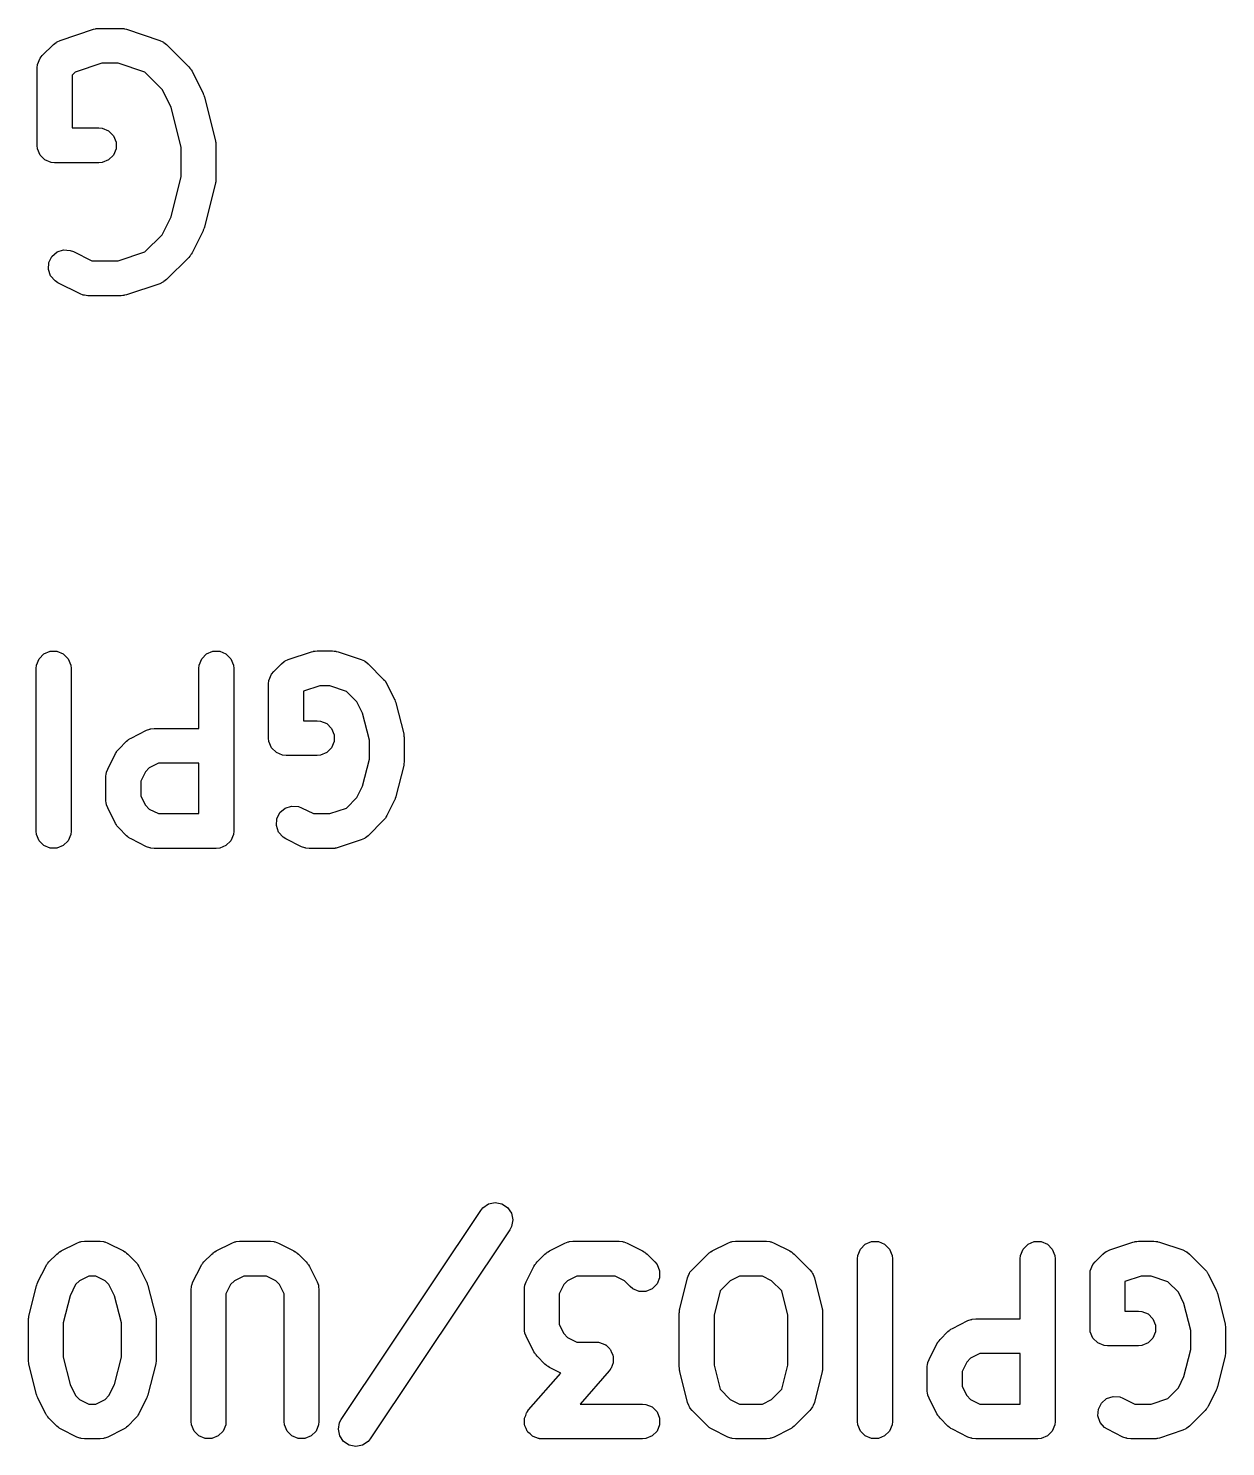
# Model space of a CAD drawing. Header units: inches. Extents: x 1.56 to 3.89, y -5.01 to -1.23.
# Drawn here: x 1.9919 to 2.1946, y -2.7682 to -2.528 of the extents above; entities that cross this region are included whole.
import ezdxf

# ---------------------------------------------------------------- set-up
doc = ezdxf.new("R2010")
doc.units = ezdxf.units.IN
doc.header["$MEASUREMENT"] = 0
doc.layers.add('F.Silkscreen', color=41, linetype='CONTINUOUS', true_color=0xf2eda1)

msp = doc.modelspace()

# ---------------------------------------------------------------- linework, layer by layer
at = {"layer": 'F.Silkscreen', "linetype": 'CONTINUOUS'}
for p, q in [((1.99727, -2.52999), (2.0029, -2.52811)), ((2.0029, -2.52811), (2.00318, -2.52805)), ((2.00318, -2.52805), (2.00325, -2.52802)), ((2.00325, -2.52802), (2.00336, -2.52801)), ((2.00336, -2.52801), (2.00346, -2.52798)), ((2.00346, -2.52798), (2.00354, -2.52799)), ((2.00354, -2.52799), (2.00383, -2.52796)), ((2.00383, -2.52796), (2.00758, -2.52796)), ((2.00758, -2.52796), (2.00787, -2.52799)), ((2.00787, -2.52799), (2.00795, -2.52798)), ((2.00795, -2.52798), (2.00805, -2.52801)), ((2.00805, -2.52801), (2.00815, -2.52802)), ((2.00815, -2.52802), (2.00823, -2.52805)), ((2.00823, -2.52805), (2.00851, -2.52811)), ((2.00851, -2.52811), (2.01414, -2.52999)), ((1.99424, -2.53257), (1.99612, -2.5307)), ((1.99612, -2.5307), (1.99656, -2.53033)), ((1.99656, -2.53033), (1.99666, -2.53029)), ((1.99666, -2.53029), (1.99674, -2.53022)), ((1.99674, -2.53022), (1.99727, -2.52999)), ((2.01414, -2.52999), (2.01467, -2.53022)), ((2.01467, -2.53022), (2.01475, -2.53029)), ((2.01475, -2.53029), (2.01484, -2.53033)), ((2.01484, -2.53033), (2.01529, -2.5307)), ((2.01529, -2.5307), (2.01904, -2.53445)), ((1.99338, -2.53466), (1.99343, -2.53409)), ((1.99343, -2.53409), (1.99387, -2.53302)), ((1.99387, -2.53302), (1.99424, -2.53257)), ((2.00431, -2.53387), (1.9998, -2.53537)), ((2.0071, -2.53387), (2.00431, -2.53387)), ((2.01161, -2.53537), (2.0071, -2.53387)), ((2.01904, -2.53445), (2.01923, -2.53468)), ((1.99338, -2.54779), (1.99338, -2.53466)), ((1.9998, -2.53537), (1.99928, -2.53589)), ((1.99928, -2.53589), (1.99928, -2.54483)), ((2.01453, -2.53829), (2.01161, -2.53537)), ((2.01923, -2.53468), (2.01928, -2.53473)), ((2.01928, -2.53473), (2.01934, -2.53482)), ((2.01934, -2.53482), (2.01941, -2.5349)), ((2.01941, -2.5349), (2.01944, -2.53497)), ((2.01944, -2.53497), (2.01959, -2.53522)), ((2.01959, -2.53522), (2.02147, -2.53897)), ((2.01604, -2.54132), (2.01453, -2.53829)), ((2.02147, -2.53897), (2.02148, -2.53901)), ((2.02148, -2.53901), (2.0215, -2.53903)), ((2.0215, -2.53903), (2.02158, -2.53927)), ((2.02158, -2.53927), (2.02167, -2.53951)), ((2.01775, -2.54815), (2.01604, -2.54132)), ((2.02167, -2.53951), (2.02168, -2.53953)), ((2.02168, -2.53953), (2.02169, -2.53957)), ((2.02169, -2.53957), (2.02357, -2.54707)), ((1.99928, -2.54483), (2.00383, -2.54483)), ((2.00383, -2.54483), (2.0044, -2.54489)), ((2.0044, -2.54489), (2.00547, -2.54533)), ((2.00547, -2.54533), (2.00628, -2.54615)), ((2.00628, -2.54615), (2.00672, -2.54721)), ((1.99343, -2.54836), (1.99338, -2.54779)), ((1.99387, -2.54943), (1.99343, -2.54836)), ((2.00672, -2.54836), (2.00628, -2.54943)), ((2.00672, -2.54721), (2.00672, -2.54836)), ((2.01775, -2.55305), (2.01775, -2.54815)), ((2.02357, -2.54707), (2.02358, -2.54717)), ((2.02358, -2.54717), (2.0236, -2.54721)), ((2.0236, -2.54721), (2.02362, -2.54743)), ((2.02362, -2.54743), (2.02365, -2.54764)), ((2.02365, -2.54764), (2.02364, -2.54768)), ((2.02364, -2.54768), (2.02365, -2.54779)), ((2.02365, -2.54779), (2.02365, -2.55341)), ((1.99469, -2.55024), (1.99387, -2.54943)), ((1.99575, -2.55068), (1.99469, -2.55024)), ((1.99633, -2.55074), (1.99575, -2.55068)), ((2.00383, -2.55074), (1.99633, -2.55074)), ((2.0044, -2.55068), (2.00383, -2.55074)), ((2.00547, -2.55024), (2.0044, -2.55068)), ((2.00628, -2.54943), (2.00547, -2.55024)), ((2.01604, -2.55988), (2.01775, -2.55305)), ((2.02365, -2.55355), (2.02362, -2.55377)), ((2.02365, -2.55341), (2.02364, -2.55351)), ((2.02364, -2.55351), (2.02365, -2.55355)), ((2.02357, -2.55413), (2.02169, -2.56162)), ((2.02358, -2.55403), (2.02357, -2.55413)), ((2.0236, -2.55399), (2.02358, -2.55403)), ((2.02362, -2.55377), (2.0236, -2.55399)), ((2.01453, -2.56291), (2.01604, -2.55988)), ((2.01161, -2.56583), (2.01453, -2.56291)), ((2.02147, -2.56223), (2.01959, -2.56598)), ((2.02148, -2.56219), (2.02147, -2.56223)), ((2.0215, -2.56217), (2.02148, -2.56219)), ((2.02158, -2.56193), (2.0215, -2.56217)), ((2.02167, -2.56169), (2.02158, -2.56193)), ((2.02168, -2.56167), (2.02167, -2.56169)), ((2.02169, -2.56162), (2.02168, -2.56167)), ((1.99674, -2.56584), (1.99784, -2.56548)), ((1.99784, -2.56548), (1.99898, -2.56556)), ((1.99898, -2.56556), (1.99953, -2.56577)), ((1.99953, -2.56577), (2.00265, -2.56733)), ((1.99528, -2.56878), (1.99536, -2.56763)), ((1.99536, -2.56763), (1.99587, -2.5666)), ((1.99587, -2.5666), (1.99674, -2.56584)), ((2.00265, -2.56733), (2.0071, -2.56733)), ((2.0071, -2.56733), (2.01161, -2.56583)), ((2.01904, -2.56675), (2.01529, -2.5705)), ((2.01923, -2.56652), (2.01904, -2.56675)), ((2.01928, -2.56647), (2.01923, -2.56652)), ((2.01934, -2.56638), (2.01928, -2.56647)), ((2.01941, -2.5663), (2.01934, -2.56638)), ((2.01944, -2.56623), (2.01941, -2.5663)), ((2.01959, -2.56598), (2.01944, -2.56623)), ((1.99564, -2.56987), (1.99528, -2.56878)), ((1.99639, -2.57074), (1.99564, -2.56987)), ((2.01529, -2.5705), (2.01484, -2.57086)), ((1.99688, -2.57105), (1.99639, -2.57074)), ((2.00063, -2.57292), (1.99688, -2.57105)), ((2.00117, -2.57313), (2.00063, -2.57292)), ((2.01414, -2.57121), (2.00851, -2.57308)), ((2.01467, -2.57097), (2.01414, -2.57121)), ((2.01475, -2.5709), (2.01467, -2.57097)), ((2.01484, -2.57086), (2.01475, -2.5709)), ((2.00128, -2.57314), (2.00117, -2.57313)), ((2.00138, -2.57318), (2.00128, -2.57314)), ((2.00195, -2.57324), (2.00138, -2.57318)), ((2.00758, -2.57324), (2.00195, -2.57324)), ((2.00787, -2.57321), (2.00758, -2.57324)), ((2.00795, -2.57321), (2.00787, -2.57321)), ((2.00805, -2.57319), (2.00795, -2.57321)), ((2.00815, -2.57318), (2.00805, -2.57319)), ((2.00823, -2.57315), (2.00815, -2.57318)), ((2.00851, -2.57308), (2.00823, -2.57315)), ((1.99325, -2.6358), (1.99369, -2.63474)), ((1.99369, -2.63474), (1.9945, -2.63392)), ((1.9945, -2.63392), (1.99557, -2.63348)), ((1.99557, -2.63348), (1.99672, -2.63348)), ((1.99672, -2.63348), (1.99778, -2.63392)), ((1.99778, -2.63392), (1.9986, -2.63474)), ((1.9986, -2.63474), (1.99904, -2.6358)), ((2.02081, -2.6358), (2.02125, -2.63474)), ((2.02125, -2.63474), (2.02206, -2.63392)), ((2.02206, -2.63392), (2.02313, -2.63348)), ((2.02313, -2.63348), (2.02428, -2.63348)), ((2.02428, -2.63348), (2.02534, -2.63392)), ((2.02534, -2.63392), (2.02616, -2.63474)), ((2.02616, -2.63474), (2.0266, -2.6358)), ((2.03474, -2.6356), (2.03518, -2.63523)), ((2.03518, -2.63523), (2.03528, -2.63519)), ((2.03528, -2.63519), (2.03536, -2.63512)), ((2.03536, -2.63512), (2.03589, -2.63489)), ((2.03589, -2.63489), (2.03983, -2.63358)), ((2.03983, -2.63358), (2.04011, -2.63351)), ((2.04011, -2.63351), (2.04019, -2.63348)), ((2.04019, -2.63348), (2.04029, -2.63347)), ((2.04029, -2.63347), (2.04039, -2.63345)), ((2.04039, -2.63345), (2.04047, -2.63345)), ((2.04047, -2.63345), (2.04076, -2.63342)), ((2.04076, -2.63342), (2.04339, -2.63342)), ((2.04339, -2.63342), (2.04368, -2.63345)), ((2.04368, -2.63345), (2.04376, -2.63345)), ((2.04376, -2.63345), (2.04386, -2.63347)), ((2.04386, -2.63347), (2.04396, -2.63348)), ((2.04396, -2.63348), (2.04403, -2.63351)), ((2.04403, -2.63351), (2.04432, -2.63358)), ((2.04432, -2.63358), (2.04826, -2.63489)), ((2.04826, -2.63489), (2.04879, -2.63512)), ((2.04879, -2.63512), (2.04887, -2.63519)), ((2.04887, -2.63519), (2.04896, -2.63523)), ((2.04896, -2.63523), (2.04941, -2.6356)), ((1.99319, -2.63638), (1.99325, -2.6358)), ((1.99319, -2.66394), (1.99319, -2.63638)), ((1.99904, -2.6358), (1.9991, -2.63638)), ((1.9991, -2.63638), (1.9991, -2.66394)), ((2.02075, -2.63638), (2.02081, -2.6358)), ((2.02075, -2.64655), (2.02075, -2.63638)), ((2.0266, -2.6358), (2.02665, -2.63638)), ((2.02665, -2.63638), (2.02665, -2.66394)), ((2.03262, -2.63843), (2.03306, -2.63736)), ((2.03306, -2.63736), (2.03342, -2.63691)), ((2.03342, -2.63691), (2.03474, -2.6356)), ((2.04941, -2.6356), (2.05204, -2.63823)), ((2.03256, -2.639), (2.03262, -2.63843)), ((2.03256, -2.64819), (2.03256, -2.639)), ((2.04124, -2.63933), (2.03847, -2.64025)), ((2.04291, -2.63933), (2.04124, -2.63933)), ((2.04573, -2.64027), (2.04291, -2.63933)), ((2.05204, -2.63823), (2.05222, -2.63845)), ((2.05222, -2.63845), (2.05228, -2.6385)), ((2.05228, -2.6385), (2.05234, -2.63859)), ((2.05234, -2.63859), (2.0524, -2.63867)), ((2.0524, -2.63867), (2.05243, -2.63875)), ((2.05243, -2.63875), (2.05259, -2.63899)), ((2.05259, -2.63899), (2.0539, -2.64162)), ((2.03847, -2.64025), (2.03847, -2.64523)), ((2.04752, -2.64206), (2.04573, -2.64027)), ((2.04847, -2.64397), (2.04752, -2.64206)), ((2.0539, -2.64162), (2.05392, -2.64166)), ((2.05392, -2.64166), (2.05393, -2.64168)), ((2.05393, -2.64168), (2.05402, -2.64192)), ((2.05402, -2.64192), (2.05411, -2.64216)), ((2.05411, -2.64216), (2.05411, -2.64218)), ((2.05411, -2.64218), (2.05413, -2.64222)), ((2.05413, -2.64222), (2.05544, -2.64747)), ((2.04962, -2.64855), (2.04847, -2.64397)), ((2.00926, -2.64817), (2.01188, -2.64686)), ((2.01188, -2.64686), (2.01242, -2.64665)), ((2.01242, -2.64665), (2.01253, -2.64664)), ((2.01253, -2.64664), (2.01263, -2.6466)), ((2.01263, -2.6466), (2.0132, -2.64655)), ((2.0132, -2.64655), (2.02075, -2.64655)), ((2.03847, -2.64523), (2.04076, -2.64523)), ((2.04076, -2.64523), (2.04134, -2.64529)), ((2.04134, -2.64529), (2.0424, -2.64573)), ((2.0424, -2.64573), (2.04322, -2.64655)), ((2.04322, -2.64655), (2.04366, -2.64761)), ((2.00718, -2.65004), (2.00849, -2.64872)), ((2.00849, -2.64872), (2.00872, -2.64854)), ((2.00872, -2.64854), (2.00877, -2.64848)), ((2.00877, -2.64848), (2.00886, -2.64842)), ((2.00886, -2.64842), (2.00894, -2.64836)), ((2.00894, -2.64836), (2.00901, -2.64833)), ((2.00901, -2.64833), (2.00926, -2.64817)), ((2.03262, -2.64876), (2.03256, -2.64819)), ((2.03306, -2.64983), (2.03262, -2.64876)), ((2.03387, -2.65064), (2.03306, -2.64983)), ((2.04322, -2.64983), (2.0424, -2.65064)), ((2.04366, -2.64876), (2.04322, -2.64983)), ((2.04366, -2.64761), (2.04366, -2.64876)), ((2.04962, -2.65176), (2.04962, -2.64855)), ((2.05544, -2.64747), (2.05545, -2.64757)), ((2.05545, -2.64757), (2.05547, -2.64761)), ((2.05547, -2.64761), (2.05549, -2.64783)), ((2.05549, -2.64783), (2.05552, -2.64804)), ((2.05552, -2.64804), (2.05552, -2.64809)), ((2.05552, -2.64809), (2.05553, -2.64819)), ((2.05553, -2.64819), (2.05553, -2.65212)), ((2.00531, -2.65343), (2.00662, -2.6508)), ((2.00662, -2.6508), (2.00678, -2.65056)), ((2.00678, -2.65056), (2.00681, -2.65048)), ((2.00681, -2.65048), (2.00688, -2.6504)), ((2.00688, -2.6504), (2.00693, -2.65031)), ((2.00693, -2.65031), (2.00699, -2.65026)), ((2.00699, -2.65026), (2.00718, -2.65004)), ((2.03494, -2.65108), (2.03387, -2.65064)), ((2.03551, -2.65114), (2.03494, -2.65108)), ((2.04076, -2.65114), (2.03551, -2.65114)), ((2.04134, -2.65108), (2.04076, -2.65114)), ((2.0424, -2.65064), (2.04134, -2.65108)), ((2.04847, -2.65634), (2.04962, -2.65176)), ((2.05553, -2.65212), (2.05552, -2.65223)), ((2.05552, -2.65223), (2.05552, -2.65227)), ((2.005, -2.65475), (2.00506, -2.65417)), ((2.00506, -2.65417), (2.0051, -2.65408)), ((2.0051, -2.65408), (2.00511, -2.65397)), ((2.00511, -2.65397), (2.00531, -2.65343)), ((2.01169, -2.65387), (2.01091, -2.65545)), ((2.01233, -2.65324), (2.01169, -2.65387)), ((2.0139, -2.65245), (2.01233, -2.65324)), ((2.02075, -2.65245), (2.0139, -2.65245)), ((2.02075, -2.66098), (2.02075, -2.65245)), ((2.05544, -2.65284), (2.05413, -2.65809)), ((2.05545, -2.65274), (2.05544, -2.65284)), ((2.05547, -2.6527), (2.05545, -2.65274)), ((2.05549, -2.65248), (2.05547, -2.6527)), ((2.05552, -2.65227), (2.05549, -2.65248)), ((2.005, -2.65869), (2.005, -2.65475)), ((2.01091, -2.65545), (2.01091, -2.65799)), ((2.04752, -2.65825), (2.04847, -2.65634)), ((2.00506, -2.65926), (2.005, -2.65869)), ((2.0051, -2.65936), (2.00506, -2.65926)), ((2.00511, -2.65947), (2.0051, -2.65936)), ((2.00531, -2.66001), (2.00511, -2.65947)), ((2.01091, -2.65799), (2.01169, -2.65956)), ((2.04573, -2.66004), (2.04752, -2.65825)), ((2.0539, -2.65869), (2.05259, -2.66132)), ((2.05392, -2.65865), (2.0539, -2.65869)), ((2.05393, -2.65864), (2.05392, -2.65865)), ((2.05402, -2.65839), (2.05393, -2.65864)), ((2.05411, -2.65815), (2.05402, -2.65839)), ((2.05413, -2.65809), (2.05411, -2.65813)), ((2.05411, -2.65813), (2.05411, -2.65815)), ((2.00662, -2.66263), (2.00531, -2.66001)), ((2.01169, -2.65956), (2.01233, -2.6602)), ((2.01233, -2.6602), (2.0139, -2.66098)), ((2.0139, -2.66098), (2.02075, -2.66098)), ((2.0339, -2.66299), (2.03398, -2.66184)), ((2.03398, -2.66184), (2.03449, -2.66081)), ((2.03449, -2.66081), (2.03536, -2.66006)), ((2.03536, -2.66006), (2.03646, -2.65969)), ((2.03646, -2.65969), (2.0376, -2.65978)), ((2.0376, -2.65978), (2.03815, -2.65998)), ((2.03815, -2.65998), (2.04015, -2.66098)), ((2.04015, -2.66098), (2.04291, -2.66098)), ((2.04291, -2.66098), (2.04573, -2.66004)), ((2.05222, -2.66186), (2.05204, -2.66209)), ((2.05228, -2.66181), (2.05222, -2.66186)), ((2.05234, -2.66172), (2.05228, -2.66181)), ((2.0524, -2.66164), (2.05234, -2.66172)), ((2.05243, -2.66157), (2.0524, -2.66164)), ((2.05259, -2.66132), (2.05243, -2.66157)), ((1.99325, -2.66451), (1.99319, -2.66394)), ((1.9991, -2.66394), (1.99904, -2.66451)), ((2.00678, -2.66288), (2.00662, -2.66263)), ((2.00681, -2.66295), (2.00678, -2.66288)), ((2.00688, -2.66303), (2.00681, -2.66295)), ((2.00693, -2.66312), (2.00688, -2.66303)), ((2.00699, -2.66317), (2.00693, -2.66312)), ((2.00718, -2.6634), (2.00699, -2.66317)), ((2.00849, -2.66471), (2.00718, -2.6634)), ((2.02665, -2.66394), (2.0266, -2.66451)), ((2.03426, -2.66409), (2.0339, -2.66299)), ((2.03501, -2.66496), (2.03426, -2.66409)), ((2.05204, -2.66209), (2.04941, -2.66471)), ((1.99369, -2.66558), (1.99325, -2.66451)), ((1.9945, -2.66639), (1.99369, -2.66558)), ((1.99557, -2.66683), (1.9945, -2.66639)), ((1.99778, -2.66639), (1.99672, -2.66683)), ((1.9986, -2.66558), (1.99778, -2.66639)), ((1.99904, -2.66451), (1.9986, -2.66558)), ((2.00872, -2.6649), (2.00849, -2.66471)), ((2.00877, -2.66496), (2.00872, -2.6649)), ((2.00886, -2.66501), (2.00877, -2.66496)), ((2.00894, -2.66508), (2.00886, -2.66501)), ((2.00901, -2.66511), (2.00894, -2.66508)), ((2.00926, -2.66526), (2.00901, -2.66511)), ((2.01188, -2.66658), (2.00926, -2.66526)), ((2.01242, -2.66678), (2.01188, -2.66658)), ((2.02534, -2.66639), (2.02428, -2.66683)), ((2.02616, -2.66558), (2.02534, -2.66639)), ((2.0266, -2.66451), (2.02616, -2.66558)), ((2.0355, -2.66526), (2.03501, -2.66496)), ((2.03813, -2.66658), (2.0355, -2.66526)), ((2.03867, -2.66678), (2.03813, -2.66658)), ((2.04826, -2.66542), (2.04432, -2.66674)), ((2.04879, -2.66519), (2.04826, -2.66542)), ((2.04887, -2.66512), (2.04879, -2.66519)), ((2.04896, -2.66508), (2.04887, -2.66512)), ((2.04941, -2.66471), (2.04896, -2.66508)), ((1.99672, -2.66683), (1.99557, -2.66683)), ((2.01253, -2.66679), (2.01242, -2.66678)), ((2.01263, -2.66683), (2.01253, -2.66679)), ((2.0132, -2.66689), (2.01263, -2.66683)), ((2.0237, -2.66689), (2.0132, -2.66689)), ((2.02428, -2.66683), (2.0237, -2.66689)), ((2.03878, -2.66679), (2.03867, -2.66678)), ((2.03887, -2.66683), (2.03878, -2.66679)), ((2.03945, -2.66689), (2.03887, -2.66683)), ((2.04339, -2.66689), (2.03945, -2.66689)), ((2.04368, -2.66686), (2.04339, -2.66689)), ((2.04376, -2.66687), (2.04368, -2.66686)), ((2.04386, -2.66684), (2.04376, -2.66687)), ((2.04396, -2.66683), (2.04386, -2.66684)), ((2.04403, -2.6668), (2.04396, -2.66683)), ((2.04432, -2.66674), (2.04403, -2.6668)), ((2.04487, -2.76361), (2.06849, -2.72818)), ((2.06849, -2.72818), (2.06886, -2.72773)), ((2.06886, -2.72773), (2.06981, -2.72709)), ((2.06981, -2.72709), (2.07094, -2.72686)), ((2.07094, -2.72686), (2.07207, -2.72709)), ((2.07207, -2.72709), (2.07303, -2.72772)), ((2.07303, -2.72772), (2.07367, -2.72868)), ((2.07367, -2.72868), (2.0739, -2.72981)), ((2.0734, -2.73145), (2.04978, -2.76689)), ((2.07367, -2.73094), (2.0734, -2.73145)), ((2.0739, -2.72981), (2.07367, -2.73094)), ((1.99745, -2.73505), (2.00007, -2.73374)), ((2.00007, -2.73374), (2.00061, -2.73353)), ((2.00061, -2.73353), (2.00072, -2.73352)), ((2.00072, -2.73352), (2.00082, -2.73348)), ((2.00082, -2.73348), (2.00139, -2.73342)), ((2.00139, -2.73342), (2.00402, -2.73342)), ((2.00402, -2.73342), (2.00459, -2.73348)), ((2.00459, -2.73348), (2.00469, -2.73352)), ((2.00469, -2.73352), (2.0048, -2.73353)), ((2.0048, -2.73353), (2.00534, -2.73374)), ((2.00534, -2.73374), (2.00796, -2.73505)), ((2.02369, -2.73505), (2.02632, -2.73374)), ((2.02632, -2.73374), (2.02686, -2.73353)), ((2.02686, -2.73353), (2.02696, -2.73352)), ((2.02696, -2.73352), (2.02706, -2.73348)), ((2.02706, -2.73348), (2.02764, -2.73342)), ((2.02764, -2.73342), (2.03289, -2.73342)), ((2.03289, -2.73342), (2.03346, -2.73348)), ((2.03346, -2.73348), (2.03356, -2.73352)), ((2.03356, -2.73352), (2.03367, -2.73353)), ((2.03367, -2.73353), (2.03421, -2.73374)), ((2.03421, -2.73374), (2.03683, -2.73505)), ((2.08012, -2.73505), (2.08275, -2.73374)), ((2.08275, -2.73374), (2.08329, -2.73353)), ((2.08329, -2.73353), (2.08339, -2.73352)), ((2.08339, -2.73352), (2.08349, -2.73348)), ((2.08349, -2.73348), (2.08407, -2.73342)), ((2.08407, -2.73342), (2.09194, -2.73342)), ((2.09194, -2.73342), (2.09252, -2.73348)), ((2.09252, -2.73348), (2.09262, -2.73352)), ((2.09262, -2.73352), (2.09272, -2.73353)), ((2.09272, -2.73353), (2.09326, -2.73374)), ((2.09326, -2.73374), (2.09589, -2.73505)), ((2.10768, -2.73505), (2.11031, -2.73374)), ((2.11031, -2.73374), (2.11085, -2.73353)), ((2.11085, -2.73353), (2.11095, -2.73352)), ((2.11095, -2.73352), (2.11105, -2.73348)), ((2.11105, -2.73348), (2.11163, -2.73342)), ((2.11163, -2.73342), (2.11688, -2.73342)), ((2.11688, -2.73342), (2.11745, -2.73348)), ((2.11745, -2.73348), (2.11755, -2.73352)), ((2.11755, -2.73352), (2.11766, -2.73353)), ((2.11766, -2.73353), (2.1182, -2.73374)), ((2.1182, -2.73374), (2.12082, -2.73505)), ((2.13279, -2.73474), (2.13361, -2.73392)), ((2.13361, -2.73392), (2.13467, -2.73348)), ((2.13467, -2.73348), (2.13583, -2.73348)), ((2.13583, -2.73348), (2.13689, -2.73392)), ((2.13689, -2.73392), (2.13771, -2.73474)), ((2.16035, -2.73474), (2.16117, -2.73392)), ((2.16117, -2.73392), (2.16223, -2.73348)), ((2.16223, -2.73348), (2.16339, -2.73348)), ((2.16339, -2.73348), (2.16445, -2.73392)), ((2.16445, -2.73392), (2.16526, -2.73474)), ((2.175, -2.73489), (2.17894, -2.73358)), ((2.17894, -2.73358), (2.17922, -2.73351)), ((2.17922, -2.73351), (2.17929, -2.73348)), ((2.17929, -2.73348), (2.1794, -2.73347)), ((2.1794, -2.73347), (2.1795, -2.73345)), ((2.1795, -2.73345), (2.17958, -2.73345)), ((2.17958, -2.73345), (2.17987, -2.73342)), ((2.17987, -2.73342), (2.18249, -2.73342)), ((2.18249, -2.73342), (2.18279, -2.73345)), ((2.18279, -2.73345), (2.18286, -2.73345)), ((2.18286, -2.73345), (2.18297, -2.73347)), ((2.18297, -2.73347), (2.18307, -2.73348)), ((2.18307, -2.73348), (2.18314, -2.73351)), ((2.18314, -2.73351), (2.18343, -2.73358)), ((2.18343, -2.73358), (2.18736, -2.73489)), ((1.99537, -2.73691), (1.99668, -2.7356)), ((1.99668, -2.7356), (1.99691, -2.73542)), ((1.99691, -2.73542), (1.99696, -2.73536)), ((1.99696, -2.73536), (1.99705, -2.7353)), ((1.99705, -2.7353), (1.99713, -2.73523)), ((1.99713, -2.73523), (1.9972, -2.7352)), ((1.9972, -2.7352), (1.99745, -2.73505)), ((2.00796, -2.73505), (2.00821, -2.7352)), ((2.00821, -2.7352), (2.00828, -2.73523)), ((2.00828, -2.73523), (2.00836, -2.7353)), ((2.00836, -2.7353), (2.00845, -2.73536)), ((2.00845, -2.73536), (2.0085, -2.73542)), ((2.0085, -2.73542), (2.00873, -2.7356)), ((2.00873, -2.7356), (2.01004, -2.73691)), ((2.02161, -2.73691), (2.02293, -2.7356)), ((2.02293, -2.7356), (2.02315, -2.73542)), ((2.02315, -2.73542), (2.0232, -2.73536)), ((2.0232, -2.73536), (2.02329, -2.7353)), ((2.02329, -2.7353), (2.02337, -2.73523)), ((2.02337, -2.73523), (2.02345, -2.7352)), ((2.02345, -2.7352), (2.02369, -2.73505)), ((2.03683, -2.73505), (2.03708, -2.7352)), ((2.03708, -2.7352), (2.03715, -2.73523)), ((2.03715, -2.73523), (2.03723, -2.7353)), ((2.03723, -2.7353), (2.03732, -2.73536)), ((2.03732, -2.73536), (2.03737, -2.73542)), ((2.03737, -2.73542), (2.0376, -2.7356)), ((2.0376, -2.7356), (2.03891, -2.73691)), ((2.07804, -2.73691), (2.07936, -2.7356)), ((2.07936, -2.7356), (2.07958, -2.73542)), ((2.07958, -2.73542), (2.07963, -2.73536)), ((2.07963, -2.73536), (2.07972, -2.7353)), ((2.07972, -2.7353), (2.0798, -2.73523)), ((2.0798, -2.73523), (2.07988, -2.7352)), ((2.07988, -2.7352), (2.08012, -2.73505)), ((2.09589, -2.73505), (2.09614, -2.7352)), ((2.09614, -2.7352), (2.09621, -2.73523)), ((2.09621, -2.73523), (2.09629, -2.7353)), ((2.09629, -2.7353), (2.09638, -2.73536)), ((2.09638, -2.73536), (2.09643, -2.73542)), ((2.09643, -2.73542), (2.09666, -2.7356)), ((2.09666, -2.7356), (2.09797, -2.73691)), ((2.10429, -2.73823), (2.10692, -2.7356)), ((2.10692, -2.7356), (2.10714, -2.73542)), ((2.10714, -2.73542), (2.10719, -2.73536)), ((2.10719, -2.73536), (2.10728, -2.7353)), ((2.10728, -2.7353), (2.10736, -2.73523)), ((2.10736, -2.73523), (2.10743, -2.7352)), ((2.10743, -2.7352), (2.10768, -2.73505)), ((2.12082, -2.73505), (2.12107, -2.7352)), ((2.12107, -2.7352), (2.12114, -2.73523)), ((2.12114, -2.73523), (2.12122, -2.7353)), ((2.12122, -2.7353), (2.12131, -2.73536)), ((2.12131, -2.73536), (2.12136, -2.73542)), ((2.12136, -2.73542), (2.12159, -2.7356)), ((2.12159, -2.7356), (2.12421, -2.73823)), ((2.1323, -2.73638), (2.13235, -2.7358)), ((2.13235, -2.7358), (2.13279, -2.73474)), ((2.13771, -2.73474), (2.13815, -2.7358)), ((2.13815, -2.7358), (2.1382, -2.73638)), ((2.15986, -2.73638), (2.15991, -2.7358)), ((2.15991, -2.7358), (2.16035, -2.73474)), ((2.16526, -2.73474), (2.16571, -2.7358)), ((2.16571, -2.7358), (2.16576, -2.73638)), ((2.17253, -2.73691), (2.17384, -2.7356)), ((2.17384, -2.7356), (2.17429, -2.73523)), ((2.17429, -2.73523), (2.17439, -2.73519)), ((2.17439, -2.73519), (2.17447, -2.73512)), ((2.17447, -2.73512), (2.175, -2.73489)), ((2.18736, -2.73489), (2.18789, -2.73512)), ((2.18789, -2.73512), (2.18797, -2.73519)), ((2.18797, -2.73519), (2.18807, -2.73523)), ((2.18807, -2.73523), (2.18852, -2.7356)), ((2.18852, -2.7356), (2.19114, -2.73823)), ((1.9935, -2.74031), (1.99481, -2.73768)), ((1.99481, -2.73768), (1.99497, -2.73743)), ((1.99497, -2.73743), (1.995, -2.73736)), ((1.995, -2.73736), (1.99507, -2.73728)), ((1.99507, -2.73728), (1.99512, -2.73719)), ((1.99512, -2.73719), (1.99518, -2.73714)), ((1.99518, -2.73714), (1.99537, -2.73691)), ((2.01004, -2.73691), (2.01023, -2.73714)), ((2.01023, -2.73714), (2.01029, -2.73719)), ((2.01029, -2.73719), (2.01034, -2.73728)), ((2.01034, -2.73728), (2.01041, -2.73736)), ((2.01041, -2.73736), (2.01044, -2.73743)), ((2.01044, -2.73743), (2.01059, -2.73768)), ((2.01059, -2.73768), (2.01191, -2.74031)), ((2.01975, -2.74031), (2.02106, -2.73768)), ((2.02106, -2.73768), (2.02122, -2.73743)), ((2.02122, -2.73743), (2.02125, -2.73736)), ((2.02125, -2.73736), (2.02131, -2.73728)), ((2.02131, -2.73728), (2.02137, -2.73719)), ((2.02137, -2.73719), (2.02143, -2.73714)), ((2.02143, -2.73714), (2.02161, -2.73691)), ((2.03891, -2.73691), (2.0391, -2.73714)), ((2.0391, -2.73714), (2.03916, -2.73719)), ((2.03916, -2.73719), (2.03921, -2.73728)), ((2.03921, -2.73728), (2.03928, -2.73736)), ((2.03928, -2.73736), (2.03931, -2.73743)), ((2.03931, -2.73743), (2.03947, -2.73768)), ((2.03947, -2.73768), (2.04078, -2.74031)), ((2.07618, -2.74031), (2.07749, -2.73768)), ((2.07749, -2.73768), (2.07765, -2.73743)), ((2.07765, -2.73743), (2.07768, -2.73736)), ((2.07768, -2.73736), (2.07774, -2.73728)), ((2.07774, -2.73728), (2.0778, -2.73719)), ((2.0778, -2.73719), (2.07786, -2.73714)), ((2.07786, -2.73714), (2.07804, -2.73691)), ((2.09797, -2.73691), (2.09834, -2.73736)), ((2.09834, -2.73736), (2.09878, -2.73843)), ((2.09878, -2.73843), (2.09878, -2.73958)), ((2.10384, -2.73888), (2.10392, -2.73867)), ((2.10392, -2.73867), (2.10429, -2.73823)), ((2.12421, -2.73823), (2.12458, -2.73867)), ((2.12458, -2.73867), (2.12467, -2.73888)), ((2.1323, -2.76394), (2.1323, -2.73638)), ((2.1382, -2.73638), (2.1382, -2.76394)), ((2.15986, -2.74655), (2.15986, -2.73638)), ((2.16576, -2.73638), (2.16576, -2.76394)), ((2.17167, -2.739), (2.17172, -2.73843)), ((2.17172, -2.73843), (2.17216, -2.73736)), ((2.17216, -2.73736), (2.17216, -2.73736)), ((2.17216, -2.73736), (2.17253, -2.73691)), ((2.19114, -2.73823), (2.19133, -2.73845)), ((2.19133, -2.73845), (2.19139, -2.7385)), ((2.19139, -2.7385), (2.19144, -2.73859)), ((2.19144, -2.73859), (2.19151, -2.73867)), ((2.19151, -2.73867), (2.19154, -2.73875)), ((2.19154, -2.73875), (2.1917, -2.73899)), ((1.99197, -2.74616), (1.99328, -2.74091)), ((1.99328, -2.74091), (1.99329, -2.74087)), ((1.99329, -2.74085), (1.99339, -2.74061)), ((1.99329, -2.74087), (1.99329, -2.74085)), ((1.99339, -2.74061), (1.99347, -2.74036)), ((1.99347, -2.74036), (1.99349, -2.74035)), ((1.99349, -2.74035), (1.9935, -2.74031)), ((1.99988, -2.74075), (1.99893, -2.74266)), ((2.00052, -2.74012), (1.99988, -2.74075)), ((2.00209, -2.73933), (2.00052, -2.74012)), ((2.00332, -2.73933), (2.00209, -2.73933)), ((2.00489, -2.74012), (2.00332, -2.73933)), ((2.00553, -2.74075), (2.00489, -2.74012)), ((2.00648, -2.74266), (2.00553, -2.74075)), ((2.01191, -2.74031), (2.01192, -2.74035)), ((2.01192, -2.74035), (2.01194, -2.74036)), ((2.01194, -2.74036), (2.01202, -2.74061)), ((2.01202, -2.74061), (2.01211, -2.74085)), ((2.01211, -2.74085), (2.01212, -2.74087)), ((2.01212, -2.74087), (2.01213, -2.74091)), ((2.01213, -2.74091), (2.01344, -2.74616)), ((2.01944, -2.74163), (2.01949, -2.74105)), ((2.01949, -2.74105), (2.01953, -2.74095)), ((2.01953, -2.74095), (2.01954, -2.74085)), ((2.01954, -2.74085), (2.01975, -2.74031)), ((2.02613, -2.74075), (2.02534, -2.74232)), ((2.02676, -2.74012), (2.02613, -2.74075)), ((2.02834, -2.73933), (2.02676, -2.74012)), ((2.03219, -2.73933), (2.02834, -2.73933)), ((2.03376, -2.74012), (2.03219, -2.73933)), ((2.0344, -2.74075), (2.03376, -2.74012)), ((2.03518, -2.74232), (2.0344, -2.74075)), ((2.04078, -2.74031), (2.04099, -2.74085)), ((2.04099, -2.74085), (2.04099, -2.74095)), ((2.04099, -2.74095), (2.04103, -2.74105)), ((2.04103, -2.74105), (2.04109, -2.74163)), ((2.07587, -2.74163), (2.07592, -2.74105)), ((2.07592, -2.74105), (2.07596, -2.74095)), ((2.07596, -2.74095), (2.07597, -2.74085)), ((2.07597, -2.74085), (2.07618, -2.74031)), ((2.08256, -2.74075), (2.08177, -2.74232)), ((2.08319, -2.74012), (2.08256, -2.74075)), ((2.08477, -2.73933), (2.08319, -2.74012)), ((2.09125, -2.73933), (2.08477, -2.73933)), ((2.09282, -2.74012), (2.09125, -2.73933)), ((2.09379, -2.74109), (2.09282, -2.74012)), ((2.09424, -2.74146), (2.09379, -2.74109)), ((2.09834, -2.74064), (2.09752, -2.74146)), ((2.09878, -2.73958), (2.09834, -2.74064)), ((2.1022, -2.74485), (2.10351, -2.7396)), ((2.10351, -2.7396), (2.10371, -2.73905)), ((2.10371, -2.73905), (2.10384, -2.73888)), ((2.11075, -2.74012), (2.10904, -2.74182)), ((2.11232, -2.73933), (2.11075, -2.74012)), ((2.11618, -2.73933), (2.11232, -2.73933)), ((2.11775, -2.74012), (2.11618, -2.73933)), ((2.11946, -2.74182), (2.11775, -2.74012)), ((2.12467, -2.73888), (2.1248, -2.73905)), ((2.1248, -2.73905), (2.12499, -2.7396)), ((2.12499, -2.7396), (2.1263, -2.74485)), ((2.17167, -2.74819), (2.17167, -2.739)), ((2.18035, -2.73933), (2.17757, -2.74025)), ((2.17757, -2.74025), (2.17757, -2.74523)), ((2.18201, -2.73933), (2.18035, -2.73933)), ((2.18484, -2.74027), (2.18201, -2.73933)), ((2.18663, -2.74206), (2.18484, -2.74027)), ((2.1917, -2.73899), (2.19301, -2.74162)), ((1.99893, -2.74266), (1.99778, -2.74724)), ((2.00763, -2.74724), (2.00648, -2.74266)), ((2.01944, -2.76394), (2.01944, -2.74163)), ((2.02534, -2.74232), (2.02534, -2.76394)), ((2.03518, -2.76394), (2.03518, -2.74232)), ((2.04109, -2.74163), (2.04109, -2.76394)), ((2.07587, -2.74819), (2.07587, -2.74163)), ((2.08177, -2.74232), (2.08177, -2.74749)), ((2.0953, -2.7419), (2.09424, -2.74146)), ((2.09646, -2.7419), (2.0953, -2.7419)), ((2.09752, -2.74146), (2.09646, -2.7419)), ((2.10904, -2.74182), (2.10802, -2.74593)), ((2.12049, -2.74593), (2.11946, -2.74182)), ((2.18758, -2.74397), (2.18663, -2.74206)), ((2.19301, -2.74162), (2.19303, -2.74166)), ((2.19303, -2.74166), (2.19304, -2.74168)), ((2.19304, -2.74168), (2.19312, -2.74192)), ((2.19312, -2.74192), (2.19322, -2.74216)), ((2.19322, -2.74216), (2.19322, -2.74218)), ((2.19322, -2.74218), (2.19323, -2.74222)), ((2.19323, -2.74222), (2.19455, -2.74747)), ((2.10211, -2.74556), (2.10212, -2.74546)), ((2.10211, -2.75475), (2.10211, -2.74556)), ((2.10212, -2.74542), (2.10215, -2.7452)), ((2.10212, -2.74546), (2.10212, -2.74542)), ((2.10215, -2.7452), (2.10217, -2.74499)), ((2.10217, -2.74499), (2.10219, -2.74495)), ((2.10219, -2.74495), (2.1022, -2.74485)), ((2.10802, -2.74593), (2.10802, -2.75439)), ((2.12049, -2.75439), (2.12049, -2.74593)), ((2.1263, -2.74485), (2.12632, -2.74495)), ((2.12632, -2.74495), (2.12634, -2.74499)), ((2.12634, -2.74499), (2.12636, -2.7452)), ((2.12636, -2.7452), (2.12639, -2.74542)), ((2.12639, -2.74542), (2.12638, -2.74546)), ((2.12638, -2.74546), (2.12639, -2.74556)), ((2.12639, -2.74556), (2.12639, -2.75475)), ((2.17757, -2.74523), (2.17987, -2.74523)), ((2.17987, -2.74523), (2.18045, -2.74529)), ((2.18045, -2.74529), (2.18151, -2.74573)), ((2.18151, -2.74573), (2.18232, -2.74655)), ((2.18873, -2.74855), (2.18758, -2.74397)), ((1.99188, -2.74673), (1.99191, -2.74652)), ((1.99189, -2.74677), (1.99188, -2.74673)), ((1.99188, -2.74688), (1.99189, -2.74677)), ((1.99188, -2.75344), (1.99188, -2.74688)), ((1.99191, -2.74652), (1.99193, -2.7463)), ((1.99193, -2.7463), (1.99195, -2.74626)), ((1.99195, -2.74626), (1.99197, -2.74616)), ((1.99778, -2.74724), (1.99778, -2.75307)), ((2.00763, -2.75307), (2.00763, -2.74724)), ((2.01344, -2.74616), (2.01346, -2.74626)), ((2.01346, -2.74626), (2.01347, -2.7463)), ((2.01347, -2.7463), (2.0135, -2.74652)), ((2.0135, -2.74652), (2.01353, -2.74673)), ((2.01353, -2.74673), (2.01352, -2.74677)), ((2.01352, -2.74677), (2.01353, -2.74688)), ((2.01353, -2.74688), (2.01353, -2.75344)), ((2.07592, -2.74876), (2.07587, -2.74819)), ((2.08177, -2.74749), (2.08256, -2.74906)), ((2.14805, -2.74836), (2.14812, -2.74833)), ((2.14812, -2.74833), (2.14837, -2.74817)), ((2.14837, -2.74817), (2.15099, -2.74686)), ((2.15099, -2.74686), (2.15153, -2.74665)), ((2.15153, -2.74665), (2.15164, -2.74664)), ((2.15164, -2.74664), (2.15173, -2.7466)), ((2.15173, -2.7466), (2.15231, -2.74655)), ((2.15231, -2.74655), (2.15986, -2.74655)), ((2.17172, -2.74876), (2.17167, -2.74819)), ((2.18232, -2.74655), (2.18277, -2.74761)), ((2.18277, -2.74761), (2.18277, -2.74876)), ((2.19455, -2.74747), (2.19456, -2.74757)), ((2.19456, -2.74757), (2.19458, -2.74761)), ((2.19458, -2.74761), (2.1946, -2.74783)), ((2.1946, -2.74783), (2.19463, -2.74804)), ((2.19463, -2.74804), (2.19462, -2.74809)), ((2.19462, -2.74809), (2.19463, -2.74819)), ((2.19463, -2.74819), (2.19463, -2.75212)), ((2.07596, -2.74886), (2.07592, -2.74876)), ((2.07597, -2.74897), (2.07596, -2.74886)), ((2.07618, -2.74951), (2.07597, -2.74897)), ((2.07749, -2.75213), (2.07618, -2.74951)), ((2.08256, -2.74906), (2.08319, -2.7497)), ((2.08319, -2.7497), (2.08477, -2.75048)), ((2.08477, -2.75048), (2.08801, -2.75048)), ((2.08801, -2.75048), (2.08831, -2.75051)), ((2.08831, -2.75051), (2.08839, -2.75051)), ((2.08839, -2.75051), (2.08844, -2.75053)), ((2.08844, -2.75053), (2.08858, -2.75054)), ((2.08858, -2.75054), (2.08903, -2.75072)), ((2.08903, -2.75072), (2.08948, -2.75088)), ((2.14573, -2.7508), (2.14589, -2.75056)), ((2.14589, -2.75056), (2.14592, -2.75048)), ((2.14592, -2.75048), (2.14598, -2.7504)), ((2.14598, -2.7504), (2.14604, -2.75031)), ((2.14604, -2.75031), (2.1461, -2.75026)), ((2.1461, -2.75026), (2.14629, -2.75004)), ((2.14629, -2.75004), (2.1476, -2.74872)), ((2.1476, -2.74872), (2.14782, -2.74854)), ((2.14782, -2.74854), (2.14788, -2.74848)), ((2.14788, -2.74848), (2.14796, -2.74842)), ((2.14796, -2.74842), (2.14805, -2.74836)), ((2.17216, -2.74983), (2.17172, -2.74876)), ((2.17298, -2.75064), (2.17216, -2.74983)), ((2.17404, -2.75108), (2.17298, -2.75064)), ((2.18151, -2.75064), (2.18045, -2.75108)), ((2.18232, -2.74983), (2.18151, -2.75064)), ((2.18277, -2.74876), (2.18232, -2.74983)), ((2.18873, -2.75176), (2.18873, -2.74855)), ((1.99778, -2.75307), (1.99893, -2.75766)), ((2.00648, -2.75766), (2.00763, -2.75307)), ((2.07765, -2.75238), (2.07749, -2.75213)), ((2.07768, -2.75245), (2.07765, -2.75238)), ((2.07774, -2.75253), (2.07768, -2.75245)), ((2.0778, -2.75262), (2.07774, -2.75253)), ((2.07786, -2.75267), (2.0778, -2.75262)), ((2.07804, -2.7529), (2.07786, -2.75267)), ((2.07936, -2.75421), (2.07804, -2.7529)), ((2.08948, -2.75088), (2.08955, -2.75094)), ((2.08955, -2.75094), (2.08965, -2.75098)), ((2.08965, -2.75098), (2.08999, -2.75132)), ((2.08999, -2.75132), (2.09035, -2.75164)), ((2.09035, -2.75164), (2.09039, -2.75173)), ((2.09039, -2.75173), (2.09046, -2.7518)), ((2.09046, -2.7518), (2.09064, -2.75224)), ((2.09064, -2.75224), (2.09086, -2.75267)), ((2.09086, -2.75267), (2.09086, -2.75277)), ((2.09086, -2.75277), (2.0909, -2.75286)), ((2.0909, -2.75286), (2.0909, -2.75334)), ((2.14442, -2.75343), (2.14573, -2.7508)), ((2.15301, -2.75245), (2.15143, -2.75324)), ((2.15986, -2.75245), (2.15301, -2.75245)), ((2.15986, -2.76098), (2.15986, -2.75245)), ((2.17462, -2.75114), (2.17404, -2.75108)), ((2.17987, -2.75114), (2.17462, -2.75114)), ((2.18045, -2.75108), (2.17987, -2.75114)), ((2.18758, -2.75634), (2.18873, -2.75176)), ((2.19455, -2.75284), (2.19323, -2.75809)), ((2.19456, -2.75274), (2.19455, -2.75284)), ((2.19458, -2.7527), (2.19456, -2.75274)), ((2.1946, -2.75248), (2.19458, -2.7527)), ((2.19463, -2.75227), (2.1946, -2.75248)), ((2.19463, -2.75212), (2.19462, -2.75223)), ((2.19462, -2.75223), (2.19463, -2.75227)), ((1.99189, -2.75354), (1.99188, -2.75344)), ((1.99188, -2.75358), (1.99189, -2.75354)), ((1.99191, -2.7538), (1.99188, -2.75358)), ((1.99193, -2.75401), (1.99191, -2.7538)), ((1.99195, -2.75405), (1.99193, -2.75401)), ((1.99197, -2.75415), (1.99195, -2.75405)), ((1.99328, -2.7594), (1.99197, -2.75415)), ((2.01344, -2.75415), (2.01213, -2.7594)), ((2.01346, -2.75405), (2.01344, -2.75415)), ((2.01347, -2.75401), (2.01346, -2.75405)), ((2.0135, -2.7538), (2.01347, -2.75401)), ((2.01353, -2.75358), (2.0135, -2.7538)), ((2.01353, -2.75344), (2.01352, -2.75354)), ((2.01352, -2.75354), (2.01353, -2.75358)), ((2.07958, -2.7544), (2.07936, -2.75421)), ((2.07963, -2.75446), (2.07958, -2.7544)), ((2.07972, -2.75451), (2.07963, -2.75446)), ((2.0798, -2.75458), (2.07972, -2.75451)), ((2.07988, -2.75461), (2.0798, -2.75458)), ((2.08012, -2.75477), (2.07988, -2.75461)), ((2.08207, -2.75574), (2.08012, -2.75477)), ((2.09023, -2.75538), (2.08533, -2.76098)), ((2.09041, -2.75513), (2.09023, -2.75538)), ((2.09046, -2.75508), (2.09041, -2.75513)), ((2.09048, -2.75503), (2.09046, -2.75508)), ((2.09056, -2.75491), (2.09048, -2.75503)), ((2.09072, -2.75446), (2.09056, -2.75491)), ((2.0909, -2.75401), (2.09072, -2.75446)), ((2.0909, -2.75334), (2.09093, -2.75382)), ((2.09093, -2.75382), (2.0909, -2.75391)), ((2.0909, -2.75391), (2.0909, -2.75401)), ((2.10212, -2.75485), (2.10211, -2.75475)), ((2.10212, -2.75489), (2.10212, -2.75485)), ((2.10215, -2.75511), (2.10212, -2.75489)), ((2.10217, -2.75533), (2.10215, -2.75511)), ((2.10219, -2.75537), (2.10217, -2.75533)), ((2.1022, -2.75547), (2.10219, -2.75537)), ((2.10351, -2.76071), (2.1022, -2.75547)), ((2.10802, -2.75439), (2.10904, -2.75849)), ((2.11946, -2.75849), (2.12049, -2.75439)), ((2.1263, -2.75547), (2.12499, -2.76071)), ((2.12632, -2.75537), (2.1263, -2.75547)), ((2.12634, -2.75533), (2.12632, -2.75537)), ((2.12636, -2.75511), (2.12634, -2.75533)), ((2.12639, -2.75489), (2.12636, -2.75511)), ((2.12639, -2.75475), (2.12638, -2.75485)), ((2.12638, -2.75485), (2.12639, -2.75489)), ((2.14411, -2.75475), (2.14417, -2.75417)), ((2.14411, -2.75869), (2.14411, -2.75475)), ((2.14417, -2.75417), (2.14421, -2.75408)), ((2.14421, -2.75397), (2.14442, -2.75343)), ((2.14421, -2.75408), (2.14421, -2.75397)), ((2.1508, -2.75387), (2.15001, -2.75545)), ((2.15001, -2.75545), (2.15001, -2.75799)), ((2.15143, -2.75324), (2.1508, -2.75387)), ((1.99893, -2.75766), (1.99988, -2.75956)), ((2.00553, -2.75956), (2.00648, -2.75766)), ((2.0766, -2.76199), (2.08207, -2.75574)), ((2.18663, -2.75825), (2.18758, -2.75634)), ((1.99329, -2.75944), (1.99328, -2.7594)), ((1.99329, -2.75947), (1.99329, -2.75944)), ((1.99339, -2.75971), (1.99329, -2.75947)), ((1.99347, -2.75995), (1.99339, -2.75971)), ((1.99349, -2.75996), (1.99347, -2.75995)), ((1.9935, -2.76001), (1.99349, -2.75996)), ((1.99481, -2.76263), (1.9935, -2.76001)), ((1.99988, -2.75956), (2.00052, -2.7602)), ((2.00052, -2.7602), (2.00209, -2.76098)), ((2.00332, -2.76098), (2.00489, -2.7602)), ((2.00489, -2.7602), (2.00553, -2.75956)), ((2.01191, -2.76001), (2.01059, -2.76263)), ((2.01192, -2.75996), (2.01191, -2.76001)), ((2.01194, -2.75995), (2.01192, -2.75996)), ((2.01202, -2.75971), (2.01194, -2.75995)), ((2.01211, -2.75947), (2.01202, -2.75971)), ((2.01212, -2.75944), (2.01211, -2.75947)), ((2.01213, -2.7594), (2.01212, -2.75944)), ((2.10904, -2.75849), (2.11075, -2.7602)), ((2.11075, -2.7602), (2.11232, -2.76098)), ((2.11618, -2.76098), (2.11775, -2.7602)), ((2.11775, -2.7602), (2.11946, -2.75849)), ((2.14417, -2.75926), (2.14411, -2.75869)), ((2.14421, -2.75936), (2.14417, -2.75926)), ((2.14421, -2.75947), (2.14421, -2.75936)), ((2.14442, -2.76001), (2.14421, -2.75947)), ((2.14573, -2.76263), (2.14442, -2.76001)), ((2.15001, -2.75799), (2.1508, -2.75956)), ((2.1508, -2.75956), (2.15143, -2.7602)), ((2.15143, -2.7602), (2.15301, -2.76098)), ((2.1736, -2.76081), (2.17447, -2.76006)), ((2.17447, -2.76006), (2.17556, -2.75969)), ((2.17556, -2.75969), (2.17671, -2.75978)), ((2.17671, -2.75978), (2.17725, -2.75998)), ((2.17725, -2.75998), (2.17925, -2.76098)), ((2.18201, -2.76098), (2.18484, -2.76004)), ((2.18484, -2.76004), (2.18663, -2.75825)), ((2.19301, -2.75869), (2.1917, -2.76132)), ((2.19303, -2.75865), (2.19301, -2.75869)), ((2.19304, -2.75864), (2.19303, -2.75865)), ((2.19312, -2.75839), (2.19304, -2.75864)), ((2.19322, -2.75815), (2.19312, -2.75839)), ((2.19323, -2.75809), (2.19322, -2.75813)), ((2.19322, -2.75813), (2.19322, -2.75815)), ((1.99497, -2.76288), (1.99481, -2.76263)), ((2.00209, -2.76098), (2.00332, -2.76098)), ((2.01059, -2.76263), (2.01044, -2.76288)), ((2.07611, -2.76292), (2.07626, -2.76246)), ((2.07626, -2.76246), (2.07634, -2.76235)), ((2.07634, -2.76235), (2.07636, -2.7623)), ((2.07636, -2.7623), (2.07642, -2.76224)), ((2.07642, -2.76224), (2.0766, -2.76199)), ((2.08533, -2.76098), (2.09588, -2.76098)), ((2.09588, -2.76098), (2.09646, -2.76104)), ((2.09646, -2.76104), (2.09752, -2.76148)), ((2.09752, -2.76148), (2.09834, -2.7623)), ((2.09834, -2.7623), (2.09878, -2.76336)), ((2.10371, -2.76126), (2.10351, -2.76071)), ((2.10384, -2.76144), (2.10371, -2.76126)), ((2.10392, -2.76164), (2.10384, -2.76144)), ((2.10429, -2.76209), (2.10392, -2.76164)), ((2.10692, -2.76471), (2.10429, -2.76209)), ((2.11232, -2.76098), (2.11618, -2.76098)), ((2.12421, -2.76209), (2.12159, -2.76471)), ((2.12458, -2.76164), (2.12421, -2.76209)), ((2.12467, -2.76144), (2.12458, -2.76164)), ((2.1248, -2.76126), (2.12467, -2.76144)), ((2.12499, -2.76071), (2.1248, -2.76126)), ((2.14589, -2.76288), (2.14573, -2.76263)), ((2.15301, -2.76098), (2.15986, -2.76098)), ((2.173, -2.76299), (2.17308, -2.76184)), ((2.17308, -2.76184), (2.1736, -2.76081)), ((2.17925, -2.76098), (2.18201, -2.76098)), ((2.19114, -2.76209), (2.18852, -2.76471)), ((2.19133, -2.76186), (2.19114, -2.76209)), ((2.19139, -2.76181), (2.19133, -2.76186)), ((2.19144, -2.76172), (2.19139, -2.76181)), ((2.19151, -2.76164), (2.19144, -2.76172)), ((2.19154, -2.76157), (2.19151, -2.76164)), ((2.1917, -2.76132), (2.19154, -2.76157)), ((1.995, -2.76295), (1.99497, -2.76288)), ((1.99507, -2.76303), (1.995, -2.76295)), ((1.99512, -2.76312), (1.99507, -2.76303)), ((1.99518, -2.76317), (1.99512, -2.76312)), ((1.99537, -2.7634), (1.99518, -2.76317)), ((1.99668, -2.76471), (1.99537, -2.7634)), ((1.99691, -2.7649), (1.99668, -2.76471)), ((1.99696, -2.76496), (1.99691, -2.7649)), ((1.99705, -2.76501), (1.99696, -2.76496)), ((1.99713, -2.76508), (1.99705, -2.76501)), ((1.9972, -2.76511), (1.99713, -2.76508)), ((1.99745, -2.76526), (1.9972, -2.76511)), ((2.00821, -2.76511), (2.00796, -2.76526)), ((2.00828, -2.76508), (2.00821, -2.76511)), ((2.00836, -2.76501), (2.00828, -2.76508)), ((2.00845, -2.76496), (2.00836, -2.76501)), ((2.0085, -2.7649), (2.00845, -2.76496)), ((2.00873, -2.76471), (2.0085, -2.7649)), ((2.01004, -2.7634), (2.00873, -2.76471)), ((2.01023, -2.76317), (2.01004, -2.7634)), ((2.01029, -2.76312), (2.01023, -2.76317)), ((2.01034, -2.76303), (2.01029, -2.76312)), ((2.01041, -2.76295), (2.01034, -2.76303)), ((2.01044, -2.76288), (2.01041, -2.76295)), ((2.01949, -2.76451), (2.01944, -2.76394)), ((2.01993, -2.76558), (2.01949, -2.76451)), ((2.02529, -2.76451), (2.02484, -2.76558)), ((2.02534, -2.76394), (2.02529, -2.76451)), ((2.03524, -2.76451), (2.03518, -2.76394)), ((2.03568, -2.76558), (2.03524, -2.76451)), ((2.04103, -2.76451), (2.04059, -2.76558)), ((2.04109, -2.76394), (2.04103, -2.76451)), ((2.04437, -2.76525), (2.04459, -2.76412)), ((2.04459, -2.76412), (2.04487, -2.76361)), ((2.07589, -2.76355), (2.07592, -2.76346)), ((2.07592, -2.76403), (2.07589, -2.76355)), ((2.07592, -2.76336), (2.07611, -2.76292)), ((2.07592, -2.76346), (2.07592, -2.76336)), ((2.07592, -2.76451), (2.07592, -2.76403)), ((2.07596, -2.7646), (2.07592, -2.76451)), ((2.07597, -2.7647), (2.07596, -2.7646)), ((2.07618, -2.76513), (2.07597, -2.7647)), ((2.07636, -2.76558), (2.07618, -2.76513)), ((2.09878, -2.76451), (2.09834, -2.76558)), ((2.09878, -2.76336), (2.09878, -2.76451)), ((2.10714, -2.7649), (2.10692, -2.76471)), ((2.10719, -2.76496), (2.10714, -2.7649)), ((2.10728, -2.76501), (2.10719, -2.76496)), ((2.10736, -2.76508), (2.10728, -2.76501)), ((2.10743, -2.76511), (2.10736, -2.76508)), ((2.10768, -2.76526), (2.10743, -2.76511)), ((2.12107, -2.76511), (2.12082, -2.76526)), ((2.12114, -2.76508), (2.12107, -2.76511)), ((2.12122, -2.76501), (2.12114, -2.76508)), ((2.12131, -2.76496), (2.12122, -2.76501)), ((2.12136, -2.7649), (2.12131, -2.76496)), ((2.12159, -2.76471), (2.12136, -2.7649)), ((2.13235, -2.76451), (2.1323, -2.76394)), ((2.13279, -2.76558), (2.13235, -2.76451)), ((2.13815, -2.76451), (2.13771, -2.76558)), ((2.1382, -2.76394), (2.13815, -2.76451)), ((2.14592, -2.76295), (2.14589, -2.76288)), ((2.14598, -2.76303), (2.14592, -2.76295)), ((2.14604, -2.76312), (2.14598, -2.76303)), ((2.1461, -2.76317), (2.14604, -2.76312)), ((2.14629, -2.7634), (2.1461, -2.76317)), ((2.1476, -2.76471), (2.14629, -2.7634)), ((2.14782, -2.7649), (2.1476, -2.76471)), ((2.14788, -2.76496), (2.14782, -2.7649)), ((2.14796, -2.76501), (2.14788, -2.76496)), ((2.14805, -2.76508), (2.14796, -2.76501)), ((2.14812, -2.76511), (2.14805, -2.76508)), ((2.14837, -2.76526), (2.14812, -2.76511)), ((2.16571, -2.76451), (2.16526, -2.76558)), ((2.16576, -2.76394), (2.16571, -2.76451)), ((2.17337, -2.76409), (2.173, -2.76299)), ((2.17412, -2.76496), (2.17337, -2.76409)), ((2.17461, -2.76526), (2.17412, -2.76496)), ((2.18797, -2.76512), (2.18789, -2.76519)), ((2.18807, -2.76508), (2.18797, -2.76512)), ((2.18852, -2.76471), (2.18807, -2.76508)), ((2.00007, -2.76658), (1.99745, -2.76526)), ((2.00061, -2.76678), (2.00007, -2.76658)), ((2.00072, -2.76679), (2.00061, -2.76678)), ((2.00082, -2.76683), (2.00072, -2.76679)), ((2.00139, -2.76689), (2.00082, -2.76683)), ((2.00402, -2.76689), (2.00139, -2.76689)), ((2.00459, -2.76683), (2.00402, -2.76689)), ((2.00469, -2.76679), (2.00459, -2.76683)), ((2.0048, -2.76678), (2.00469, -2.76679)), ((2.00534, -2.76658), (2.0048, -2.76678)), ((2.00796, -2.76526), (2.00534, -2.76658)), ((2.02075, -2.76639), (2.01993, -2.76558)), ((2.02181, -2.76683), (2.02075, -2.76639)), ((2.02297, -2.76683), (2.02181, -2.76683)), ((2.02403, -2.76639), (2.02297, -2.76683)), ((2.02484, -2.76558), (2.02403, -2.76639)), ((2.0365, -2.76639), (2.03568, -2.76558)), ((2.03756, -2.76683), (2.0365, -2.76639)), ((2.03871, -2.76683), (2.03756, -2.76683)), ((2.03978, -2.76639), (2.03871, -2.76683)), ((2.04059, -2.76558), (2.03978, -2.76639)), ((2.0446, -2.76638), (2.04437, -2.76525)), ((2.04524, -2.76734), (2.0446, -2.76638)), ((2.0462, -2.76798), (2.04524, -2.76734)), ((2.04941, -2.76733), (2.04846, -2.76797)), ((2.04978, -2.76689), (2.04941, -2.76733)), ((2.07643, -2.76565), (2.07636, -2.76558)), ((2.07648, -2.76574), (2.07643, -2.76565)), ((2.07684, -2.76605), (2.07648, -2.76574)), ((2.07718, -2.76639), (2.07684, -2.76605)), ((2.07727, -2.76643), (2.07718, -2.76639)), ((2.07735, -2.76649), (2.07727, -2.76643)), ((2.0778, -2.76665), (2.07735, -2.76649)), ((2.07824, -2.76683), (2.0778, -2.76665)), ((2.07838, -2.76685), (2.07824, -2.76683)), ((2.07844, -2.76686), (2.07838, -2.76685)), ((2.07851, -2.76686), (2.07844, -2.76686)), ((2.07882, -2.76689), (2.07851, -2.76686)), ((2.09588, -2.76689), (2.07882, -2.76689)), ((2.09646, -2.76683), (2.09588, -2.76689)), ((2.09752, -2.76639), (2.09646, -2.76683)), ((2.09834, -2.76558), (2.09752, -2.76639)), ((2.11031, -2.76658), (2.10768, -2.76526)), ((2.11085, -2.76678), (2.11031, -2.76658)), ((2.11095, -2.76679), (2.11085, -2.76678)), ((2.11105, -2.76683), (2.11095, -2.76679)), ((2.11163, -2.76689), (2.11105, -2.76683)), ((2.11688, -2.76689), (2.11163, -2.76689)), ((2.11745, -2.76683), (2.11688, -2.76689)), ((2.11755, -2.76679), (2.11745, -2.76683)), ((2.11766, -2.76678), (2.11755, -2.76679)), ((2.1182, -2.76658), (2.11766, -2.76678)), ((2.12082, -2.76526), (2.1182, -2.76658)), ((2.13361, -2.76639), (2.13279, -2.76558)), ((2.13467, -2.76683), (2.13361, -2.76639)), ((2.13583, -2.76683), (2.13467, -2.76683)), ((2.13689, -2.76639), (2.13583, -2.76683)), ((2.13771, -2.76558), (2.13689, -2.76639)), ((2.15099, -2.76658), (2.14837, -2.76526)), ((2.15153, -2.76678), (2.15099, -2.76658)), ((2.15164, -2.76679), (2.15153, -2.76678)), ((2.15173, -2.76683), (2.15164, -2.76679)), ((2.15231, -2.76689), (2.15173, -2.76683)), ((2.16281, -2.76689), (2.15231, -2.76689)), ((2.16339, -2.76683), (2.16281, -2.76689)), ((2.16445, -2.76639), (2.16339, -2.76683)), ((2.16526, -2.76558), (2.16445, -2.76639)), ((2.17724, -2.76658), (2.17461, -2.76526)), ((2.17778, -2.76678), (2.17724, -2.76658)), ((2.17788, -2.76679), (2.17778, -2.76678)), ((2.17798, -2.76683), (2.17788, -2.76679)), ((2.17856, -2.76689), (2.17798, -2.76683)), ((2.18249, -2.76689), (2.17856, -2.76689)), ((2.18279, -2.76686), (2.18249, -2.76689)), ((2.18286, -2.76687), (2.18279, -2.76686)), ((2.18297, -2.76684), (2.18286, -2.76687)), ((2.18307, -2.76683), (2.18297, -2.76684)), ((2.18314, -2.7668), (2.18307, -2.76683)), ((2.18343, -2.76674), (2.18314, -2.7668)), ((2.18736, -2.76542), (2.18343, -2.76674)), ((2.18789, -2.76519), (2.18736, -2.76542)), ((2.04733, -2.7682), (2.0462, -2.76798)), ((2.04846, -2.76797), (2.04733, -2.7682))]:
    msp.add_line(p, q, dxfattribs=at)

doc.saveas('drawing.dxf')
